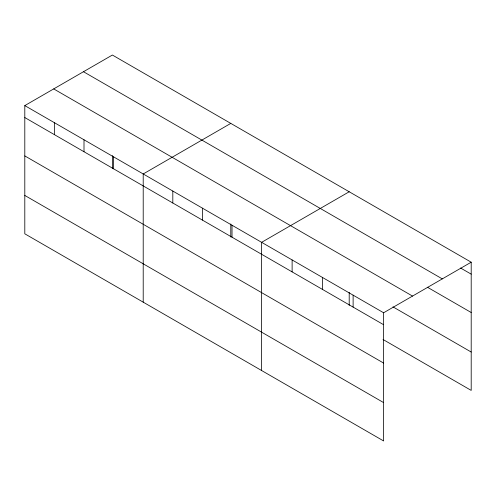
<?xml version="1.0" encoding="UTF-8"?>
<svg xmlns="http://www.w3.org/2000/svg" width="496" height="496" viewBox="0 0 496 496"><rect width="100%" height="100%" fill="white"/><g stroke="black" fill="none" stroke-linecap="round" stroke-linejoin="round"><path stroke-width="0.74" d="M24.8 105.598L383.619 312.765L383.619 440.963L24.8 233.802L24.8 105.598L112.381 55.037L471.2 262.198L471.2 390.402L383.017 339.487M230.789 123.399L143.208 173.966L143.208 302.163M349.203 191.766L261.621 242.327L261.621 370.531M383.619 312.765L471.2 262.198M460.592 268.026L471.2 274.145M83.477 71.722L442.296 278.888M427.44 287.246L471.2 312.511M53.704 88.914L412.523 296.075M392.962 306.863L471.2 352.036M24.8 117.552L383.619 324.713M24.8 155.911L383.619 363.072M24.8 195.436L383.619 402.603M353.121 295.157L353.121 307.105M349.203 292.342L349.203 305.387M322.617 277.543L322.617 289.497M292.119 259.935L292.119 271.889M232.016 225.24L232.016 237.187M230.789 223.981L230.789 237.02M202.418 208.146L202.418 220.094M172.813 191.053L172.813 203.007M113.609 156.872L113.609 168.82M112.381 155.614L112.381 168.659M84.004 139.785L84.004 151.733M54.405 122.692L54.405 134.639"/></g></svg>
